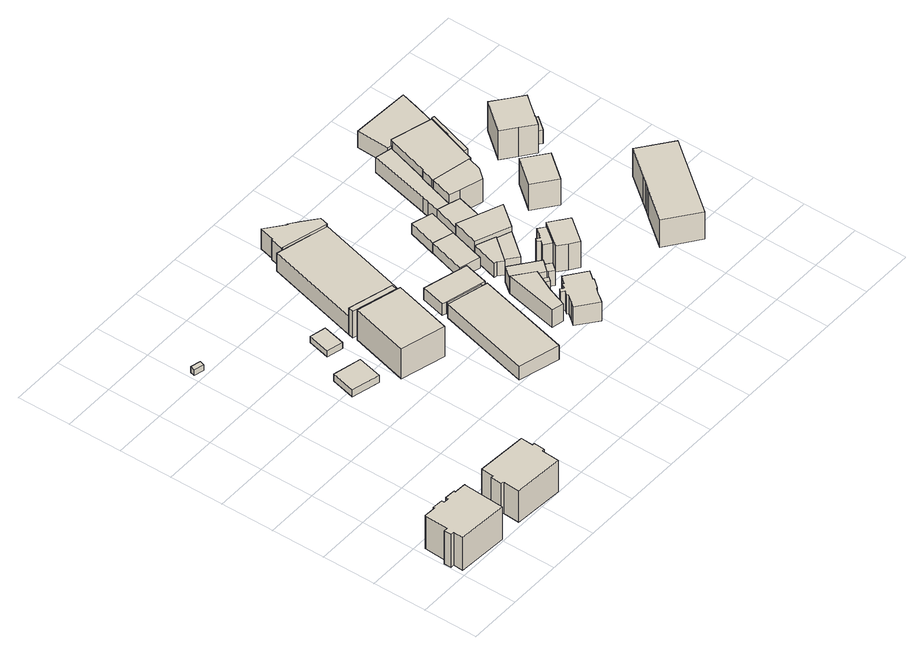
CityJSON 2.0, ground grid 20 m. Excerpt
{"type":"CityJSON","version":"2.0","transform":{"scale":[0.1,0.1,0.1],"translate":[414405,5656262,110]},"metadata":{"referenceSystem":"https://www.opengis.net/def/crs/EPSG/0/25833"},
"CityObjects":{
"building1":{"type":"Building","attributes":{"Dachtyp_tdc":"tdcHipRoof","Gemeindeschluessel":14612000,"Dachneigung":38.17,"QualitaetDacherkennung":44,"Geometrietyp2DReferenz":"3000","measuredHeight":17.51,"function":"31001_9998","roofType":"3200"},"geometry":[{"type":"Solid","lod":"1","boundaries":[[[[0,1,2,3,4,5,6,7,8,9,10,11,12,13,14,15,16,17]],[[18,19,20,21,22,23,24,25,26,27,28,29,30,31,32,33,34,35]],[[17,19,18,0]],[[16,20,19,17]],[[15,21,20,16]],[[14,22,21,15]],[[13,23,22,14]],[[12,24,23,13]],[[11,25,24,12]],[[10,26,25,11]],[[9,27,26,10]],[[8,28,27,9]],[[7,29,28,8]],[[6,30,29,7]],[[5,31,30,6]],[[4,32,31,5]],[[3,33,32,4]],[[2,34,33,3]],[[1,35,34,2]],[[0,18,35,1]]]]}]},
"building2":{"type":"Building","attributes":{"Dachtyp_tdc":"tdcHipRoof","Gemeindeschluessel":14612000,"Dachneigung":40.15,"QualitaetDacherkennung":64,"Geometrietyp2DReferenz":"3000","measuredHeight":17.12,"function":"31001_9998","roofType":"3200"},"geometry":[{"type":"Solid","lod":"1","boundaries":[[[[36,37,38,39,40,41,42,43,44,45,46,47]],[[48,49,50,51,52,53,54,55,56,57,58,59]],[[47,49,48,36]],[[46,50,49,47]],[[45,51,50,46]],[[44,52,51,45]],[[43,53,52,44]],[[42,54,53,43]],[[41,55,54,42]],[[40,56,55,41]],[[39,57,56,40]],[[38,58,57,39]],[[37,59,58,38]],[[36,48,59,37]]]]}]},
"building3":{"type":"Building","attributes":{"Dachtyp_tdc":"tdcPolyFlatRoof","Gemeindeschluessel":14612000,"Dachneigung":14.38,"QualitaetDacherkennung":35,"Geometrietyp2DReferenz":"3000","measuredHeight":2.64,"function":"31001_9998","roofType":"2100"},"geometry":[{"type":"Solid","lod":"1","boundaries":[[[[60,61,62,63]],[[64,65,66,67]],[[63,65,64,60]],[[62,66,65,63]],[[61,67,66,62]],[[60,64,67,61]]]]}]},
"building4":{"type":"Building","attributes":{"Dachtyp_tdc":"tdcPolyFlatRoof","Gemeindeschluessel":14612000,"Dachneigung":0,"QualitaetDacherkennung":82,"Geometrietyp2DReferenz":"3000","measuredHeight":3.02,"function":"31001_9998","roofType":"1000"},"geometry":[{"type":"Solid","lod":"1","boundaries":[[[[68,69,70,71]],[[72,73,74,75]],[[71,73,72,68]],[[70,74,73,71]],[[69,75,74,70]],[[68,72,75,69]]]]}]},
"building5":{"type":"Building","attributes":{"Dachtyp_tdc":"tdcPolyFlatRoof","Gemeindeschluessel":14612000,"Dachneigung":6.53,"QualitaetDacherkennung":61,"Geometrietyp2DReferenz":"3000","measuredHeight":3.14,"function":"31001_9998","roofType":"2100"},"geometry":[{"type":"Solid","lod":"1","boundaries":[[[[76,77,78,79]],[[80,81,82,83]],[[79,81,80,76]],[[78,82,81,79]],[[77,83,82,78]],[[76,80,83,77]]]]}]},
"building6":{"type":"Building","attributes":{"Gemeindeschluessel":14612000,"Geometrietyp2DReferenz":"3000","function":"31001_9998","roofType":"9999"},"children":["building6-1","building6-2","building6-3","building6-4","building6-5"]},
"building6-1":{"type":"BuildingPart","attributes":{"Dachtyp_tdc":"tdcFreeFormRoof","Dachneigung":18.75,"QualitaetDacherkennung":29,"Geometrietyp2DReferenz":"3000","measuredHeight":11.35,"roofType":"5000"},"parents":["building6"],"geometry":[{"type":"Solid","lod":"1","boundaries":[[[[84,85,86,87]],[[88,89,90,91]],[[87,89,88,84]],[[86,90,89,87]],[[85,91,90,86]],[[84,88,91,85]]]]}]},
"building6-2":{"type":"BuildingPart","attributes":{"Dachtyp_tdc":"tdcPolyFlatRoof","Dachneigung":0,"QualitaetDacherkennung":30,"Geometrietyp2DReferenz":"3000","measuredHeight":11.22,"roofType":"1000"},"parents":["building6"],"geometry":[{"type":"Solid","lod":"1","boundaries":[[[[87,92,93,94]],[[89,95,96,97]],[[94,95,89,87]],[[93,96,95,94]],[[92,97,96,93]],[[87,89,97,92]]]]}]},
"building6-3":{"type":"BuildingPart","attributes":{"Dachtyp_tdc":"tdcHipAndGableRoof","Dachneigung":26.82,"QualitaetDacherkennung":17,"Geometrietyp2DReferenz":"3000","measuredHeight":14.81,"roofType":"5000"},"parents":["building6"],"geometry":[{"type":"Solid","lod":"1","boundaries":[[[[98,99,100,101,102]],[[103,96,104,105,106]],[[102,96,103,98]],[[101,104,96,102]],[[100,105,104,101]],[[99,106,105,100]],[[98,103,106,99]]]]}]},
"building6-4":{"type":"BuildingPart","attributes":{"Dachtyp_tdc":"tdcPolyFlatRoof","Dachneigung":0,"QualitaetDacherkennung":33,"Geometrietyp2DReferenz":"3000","measuredHeight":7.57,"roofType":"1000"},"parents":["building6"],"geometry":[{"type":"Solid","lod":"1","boundaries":[[[[107,108,109,110,111,112]],[[113,114,88,91,115,116]],[[112,114,113,107]],[[111,88,114,112]],[[110,91,88,111]],[[109,115,91,110]],[[108,116,115,109]],[[107,113,116,108]]]]}]},
"building6-5":{"type":"BuildingPart","attributes":{"Dachtyp_tdc":"tdcFreeFormRoof","Dachneigung":13.19,"QualitaetDacherkennung":24,"Geometrietyp2DReferenz":"3000","measuredHeight":10.02,"roofType":"5000"},"parents":["building6"],"geometry":[{"type":"Solid","lod":"1","boundaries":[[[[117,118,119,120,121,122,123,124,125,126,127,128,129]],[[130,131,132,133,134,135,136,137,113,138,139,116,140]],[[129,131,130,117]],[[128,132,131,129]],[[127,133,132,128]],[[126,134,133,127]],[[125,135,134,126]],[[124,136,135,125]],[[123,137,136,124]],[[122,113,137,123]],[[121,138,113,122]],[[120,139,138,121]],[[119,116,139,120]],[[118,140,116,119]],[[117,130,140,118]]]]}]},
"building7":{"type":"Building","attributes":{"Dachtyp_tdc":"tdcFreeFormRoof","Gemeindeschluessel":14612000,"Dachneigung":13.97,"QualitaetDacherkennung":95,"Geometrietyp2DReferenz":"3000","measuredHeight":6.81,"function":"31001_9998","roofType":"5000"},"geometry":[{"type":"Solid","lod":"1","boundaries":[[[[141,142,143,144,145,146]],[[147,148,149,150,151,152]],[[146,148,147,141]],[[145,149,148,146]],[[144,150,149,145]],[[143,151,150,144]],[[142,152,151,143]],[[141,147,152,142]]]]}]},
"building8":{"type":"Building","attributes":{"Gemeindeschluessel":14612000,"Geometrietyp2DReferenz":"3000","function":"31001_9998","roofType":"9999"},"children":["building8-1","building8-2"]},
"building8-1":{"type":"BuildingPart","attributes":{"Dachtyp_tdc":"tdcPolyFlatRoof","Dachneigung":0,"QualitaetDacherkennung":77,"Geometrietyp2DReferenz":"3000","measuredHeight":4.92,"roofType":"1000"},"parents":["building8"],"geometry":[{"type":"Solid","lod":"1","boundaries":[[[[153,154,155,156,157,158]],[[159,160,161,162,163,164]],[[158,160,159,153]],[[157,161,160,158]],[[156,162,161,157]],[[155,163,162,156]],[[154,164,163,155]],[[153,159,164,154]]]]}]},
"building8-2":{"type":"BuildingPart","attributes":{"Dachtyp_tdc":"tdcFreeFormRoof","Dachneigung":63.64,"QualitaetDacherkennung":10,"Geometrietyp2DReferenz":"3000","measuredHeight":5.57,"roofType":"5000"},"parents":["building8"],"geometry":[{"type":"Solid","lod":"1","boundaries":[[[[165,166,167,168]],[[162,150,149,163]],[[168,150,162,165]],[[167,149,150,168]],[[166,163,149,167]],[[165,162,163,166]]]]}]},
"building9":{"type":"Building","attributes":{"Dachtyp_tdc":"tdcPolyFlatRoof","Gemeindeschluessel":14612000,"Dachneigung":5.68,"QualitaetDacherkennung":68,"Geometrietyp2DReferenz":"3000","measuredHeight":7.73,"function":"31001_9998","roofType":"2100"},"geometry":[{"type":"Solid","lod":"1","boundaries":[[[[169,170,171,172,173,174]],[[175,176,177,178,179,180]],[[174,176,175,169]],[[173,177,176,174]],[[172,178,177,173]],[[171,179,178,172]],[[170,180,179,171]],[[169,175,180,170]]]]}]},
"building10":{"type":"Building","attributes":{"Dachtyp_tdc":"tdcFreeFormRoof","Gemeindeschluessel":14612000,"Dachneigung":43.98,"QualitaetDacherkennung":38,"Geometrietyp2DReferenz":"3000","measuredHeight":11.3,"function":"31001_9998","roofType":"5000"},"geometry":[{"type":"Solid","lod":"1","boundaries":[[[[181,182,183,184,185,186,187,188,189,190,191,192,193,194,195,196,197,198,199,200,201]],[[202,203,204,205,206,207,208,209,210,211,212,213,214,215,216,217,218,219,220,221,222]],[[201,203,202,181]],[[200,204,203,201]],[[199,205,204,200]],[[198,206,205,199]],[[197,207,206,198]],[[196,208,207,197]],[[195,209,208,196]],[[194,210,209,195]],[[193,211,210,194]],[[192,212,211,193]],[[191,213,212,192]],[[190,214,213,191]],[[189,215,214,190]],[[188,216,215,189]],[[187,217,216,188]],[[186,218,217,187]],[[185,219,218,186]],[[184,220,219,185]],[[183,221,220,184]],[[182,222,221,183]],[[181,202,222,182]]]]}]},
"building11":{"type":"Building","attributes":{"Dachtyp_tdc":"tdcPolyFlatRoof","Gemeindeschluessel":14612000,"Dachneigung":0,"QualitaetDacherkennung":33,"Geometrietyp2DReferenz":"3000","measuredHeight":3.43,"function":"31001_9998","roofType":"1000"},"geometry":[{"type":"Solid","lod":"1","boundaries":[[[[223,224,225,226]],[[227,228,229,230]],[[226,228,227,223]],[[225,229,228,226]],[[224,230,229,225]],[[223,227,230,224]]]]}]},
"building12":{"type":"Building","attributes":{"Gemeindeschluessel":14612000,"Geometrietyp2DReferenz":"3000","function":"31001_9998","roofType":"9999"},"children":["building12-1","building12-2"]},
"building12-1":{"type":"BuildingPart","attributes":{"Dachtyp_tdc":"tdcPolyFlatRoof","Dachneigung":8.74,"QualitaetDacherkennung":55,"Geometrietyp2DReferenz":"3000","measuredHeight":6.77,"roofType":"2100"},"parents":["building12"],"geometry":[{"type":"Solid","lod":"1","boundaries":[[[[231,232,233,234,235]],[[236,237,238,239,240]],[[235,237,236,231]],[[234,238,237,235]],[[233,239,238,234]],[[232,240,239,233]],[[231,236,240,232]]]]}]},
"building12-2":{"type":"BuildingPart","attributes":{"Dachtyp_tdc":"tdcPolyFlatRoof","Dachneigung":6.21,"QualitaetDacherkennung":76,"Geometrietyp2DReferenz":"3000","measuredHeight":6.75,"roofType":"2100"},"parents":["building12"],"geometry":[{"type":"Solid","lod":"1","boundaries":[[[[241,242,243,234,233,244]],[[245,246,239,238,178,177]],[[244,246,245,241]],[[233,239,246,244]],[[234,238,239,233]],[[243,178,238,234]],[[242,177,178,243]],[[241,245,177,242]]]]}]},
"building13":{"type":"Building","attributes":{"Dachtyp_tdc":"tdcPolyFlatRoof","Gemeindeschluessel":14612000,"Dachneigung":3.66,"QualitaetDacherkennung":87,"Geometrietyp2DReferenz":"3000","measuredHeight":4.64,"function":"31001_9998","roofType":"2100"},"geometry":[{"type":"Solid","lod":"1","boundaries":[[[[247,248,249,250]],[[251,252,253,254]],[[250,252,251,247]],[[249,253,252,250]],[[248,254,253,249]],[[247,251,254,248]]]]}]},
"building14":{"type":"Building","attributes":{"Gemeindeschluessel":14612000,"Geometrietyp2DReferenz":"3000","function":"31001_9998","roofType":"9999"},"children":["building14-1","building14-2"]},
"building14-1":{"type":"BuildingPart","attributes":{"Dachtyp_tdc":"tdcFreeFormRoof","Dachneigung":11.18,"QualitaetDacherkennung":33,"Geometrietyp2DReferenz":"3000","measuredHeight":6.34,"roofType":"5000"},"parents":["building14"],"geometry":[{"type":"Solid","lod":"1","boundaries":[[[[255,256,257,258,259,260]],[[261,262,263,264,265,266]],[[260,262,261,255]],[[259,263,262,260]],[[258,264,263,259]],[[257,265,264,258]],[[256,266,265,257]],[[255,261,266,256]]]]}]},
"building14-2":{"type":"BuildingPart","attributes":{"Dachtyp_tdc":"tdcPolyFlatRoof","Dachneigung":2.63,"QualitaetDacherkennung":56,"Geometrietyp2DReferenz":"3000","measuredHeight":5.73,"roofType":"2100"},"parents":["building14"],"geometry":[{"type":"Solid","lod":"1","boundaries":[[[[267,268,269,270]],[[264,271,272,265]],[[270,271,264,267]],[[269,272,271,270]],[[268,265,272,269]],[[267,264,265,268]]]]}]},
"building15":{"type":"Building","attributes":{"Dachtyp_tdc":"tdcPolyFlatRoof","Gemeindeschluessel":14612000,"Dachneigung":3.68,"QualitaetDacherkennung":86,"Geometrietyp2DReferenz":"3000","measuredHeight":4.72,"function":"31001_9998","roofType":"2100"},"geometry":[{"type":"Solid","lod":"1","boundaries":[[[[248,273,274,249]],[[275,276,277,278]],[[249,276,275,248]],[[274,277,276,249]],[[273,278,277,274]],[[248,275,278,273]]]]}]},
"building16":{"type":"Building","attributes":{"Dachtyp_tdc":"tdcPolyFlatRoof","Gemeindeschluessel":14612000,"Dachneigung":3.23,"QualitaetDacherkennung":82,"Geometrietyp2DReferenz":"3000","measuredHeight":7.91,"function":"31001_2000","roofType":"2100"},"geometry":[{"type":"Solid","lod":"1","boundaries":[[[[279,280,281,282,283]],[[284,285,286,287,288]],[[283,285,284,279]],[[282,286,285,283]],[[281,287,286,282]],[[280,288,287,281]],[[279,284,288,280]]]]}]},
"building17":{"type":"Building","attributes":{"Gemeindeschluessel":14612000,"Geometrietyp2DReferenz":"3000","function":"31001_9998","roofType":"9999"},"children":["building17-1","building17-2","building17-3"]},
"building17-1":{"type":"BuildingPart","attributes":{"Dachtyp_tdc":"tdcGableRoof","Dachneigung":48.13,"QualitaetDacherkennung":46,"Geometrietyp2DReferenz":"3000","measuredHeight":12.33,"roofType":"3100"},"parents":["building17"],"geometry":[{"type":"Solid","lod":"1","boundaries":[[[[289,290,291,292,293,294,295,296,297,298,299]],[[300,301,302,303,304,305,306,307,308,309,310]],[[299,301,300,289]],[[298,302,301,299]],[[297,303,302,298]],[[296,304,303,297]],[[295,305,304,296]],[[294,306,305,295]],[[293,307,306,294]],[[292,308,307,293]],[[291,309,308,292]],[[290,310,309,291]],[[289,300,310,290]]]]}]},
"building17-2":{"type":"BuildingPart","attributes":{"Dachtyp_tdc":"tdcGableRoof","Dachneigung":48.44,"QualitaetDacherkennung":21,"Geometrietyp2DReferenz":"3000","measuredHeight":6.43,"roofType":"3100"},"parents":["building17"],"geometry":[{"type":"Solid","lod":"1","boundaries":[[[[311,312,313,314]],[[315,316,317,318]],[[314,316,315,311]],[[313,317,316,314]],[[312,318,317,313]],[[311,315,318,312]]]]}]},
"building17-3":{"type":"BuildingPart","attributes":{"Dachtyp_tdc":"tdcGableRoof","Dachneigung":35.6,"QualitaetDacherkennung":68,"Geometrietyp2DReferenz":"3000","measuredHeight":12.6,"roofType":"3100"},"parents":["building17"],"geometry":[{"type":"Solid","lod":"1","boundaries":[[[[319,320,321,322,323,324,325,326,327]],[[328,329,330,331,304,302,315,332,318]],[[327,329,328,319]],[[326,330,329,327]],[[325,331,330,326]],[[324,304,331,325]],[[323,302,304,324]],[[322,315,302,323]],[[321,332,315,322]],[[320,318,332,321]],[[319,328,318,320]]]]}]},
"building18":{"type":"Building","attributes":{"Gemeindeschluessel":14612000,"Geometrietyp2DReferenz":"3000","function":"31001_2000","roofType":"9999"},"children":["building18-1","building18-2"]},
"building18-1":{"type":"BuildingPart","attributes":{"Dachtyp_tdc":"tdcPolyFlatRoof","Dachneigung":3.29,"QualitaetDacherkennung":62,"Geometrietyp2DReferenz":"3000","measuredHeight":6.74,"roofType":"2100"},"parents":["building18"],"geometry":[{"type":"Solid","lod":"1","boundaries":[[[[333,334,335,336,337]],[[338,339,340,341,342]],[[337,339,338,333]],[[336,340,339,337]],[[335,341,340,336]],[[334,342,341,335]],[[333,338,342,334]]]]}]},
"building18-2":{"type":"BuildingPart","attributes":{"Dachtyp_tdc":"tdcPolyFlatRoof","Dachneigung":0,"QualitaetDacherkennung":88,"Geometrietyp2DReferenz":"3000","measuredHeight":6.34,"roofType":"1000"},"parents":["building18"],"geometry":[{"type":"Solid","lod":"1","boundaries":[[[[343,344,345,346,347,348,349,350,351]],[[339,352,353,354,355,356,357,358,340]],[[351,352,339,343]],[[350,353,352,351]],[[349,354,353,350]],[[348,355,354,349]],[[347,356,355,348]],[[346,357,356,347]],[[345,358,357,346]],[[344,340,358,345]],[[343,339,340,344]]]]}]},
"building19":{"type":"Building","attributes":{"Gemeindeschluessel":14612000,"Geometrietyp2DReferenz":"3000","function":"31001_2000","roofType":"9999"},"children":["building19-1","building19-2","building19-3"]},
"building19-1":{"type":"BuildingPart","attributes":{"Dachtyp_tdc":"tdcPolyFlatRoof","Dachneigung":3.75,"QualitaetDacherkennung":68,"Geometrietyp2DReferenz":"3000","measuredHeight":10.25,"roofType":"2100"},"parents":["building19"],"geometry":[{"type":"Solid","lod":"1","boundaries":[[[[359,360,361,362,363,364]],[[365,366,367,368,369,370]],[[364,366,365,359]],[[363,367,366,364]],[[362,368,367,363]],[[361,369,368,362]],[[360,370,369,361]],[[359,365,370,360]]]]}]},
"building19-2":{"type":"BuildingPart","attributes":{"Dachtyp_tdc":"tdcCutGableRoof","Dachneigung":0.304,"QualitaetDacherkennung":51,"Geometrietyp2DReferenz":"3000","measuredHeight":9.92,"roofType":"9999"},"parents":["building19"],"geometry":[{"type":"Solid","lod":"1","boundaries":[[[[371,372,373,374,375,376,377,378,379,380,381,382,383]],[[384,365,370,385,386,387,388,389,390,391,392,393,394]],[[383,365,384,371]],[[382,370,365,383]],[[381,385,370,382]],[[380,386,385,381]],[[379,387,386,380]],[[378,388,387,379]],[[377,389,388,378]],[[376,390,389,377]],[[375,391,390,376]],[[374,392,391,375]],[[373,393,392,374]],[[372,394,393,373]],[[371,384,394,372]]]]}]},
"building19-3":{"type":"BuildingPart","attributes":{"Dachtyp_tdc":"tdcPolyFlatRoof","Dachneigung":0,"QualitaetDacherkennung":54,"Geometrietyp2DReferenz":"3000","measuredHeight":10.07,"roofType":"1000"},"parents":["building19"],"geometry":[{"type":"Solid","lod":"1","boundaries":[[[[395,396,397,398]],[[391,399,400,393]],[[398,399,391,395]],[[397,400,399,398]],[[396,393,400,397]],[[395,391,393,396]]]]}]},
"building20":{"type":"Building","attributes":{"Dachtyp_tdc":"tdcTentRoof","Gemeindeschluessel":14612000,"Dachneigung":11.3,"QualitaetDacherkennung":27,"Geometrietyp2DReferenz":"3000","measuredHeight":11.46,"function":"31001_9998","roofType":"3500"},"geometry":[{"type":"Solid","lod":"1","boundaries":[[[[401,402,403,404]],[[405,406,407,408]],[[404,406,405,401]],[[403,407,406,404]],[[402,408,407,403]],[[401,405,408,402]]]]}]},
"building21":{"type":"Building","attributes":{"Dachtyp_tdc":"tdcFreeFormRoof","Gemeindeschluessel":14612000,"Dachneigung":26.62,"QualitaetDacherkennung":11,"Geometrietyp2DReferenz":"3000","measuredHeight":10.2,"function":"31001_2000","roofType":"5000"},"geometry":[{"type":"Solid","lod":"1","boundaries":[[[[409,410,411,412,413,414,415,416]],[[417,418,419,420,421,399,390,389]],[[416,418,417,409]],[[415,419,418,416]],[[414,420,419,415]],[[413,421,420,414]],[[412,399,421,413]],[[411,390,399,412]],[[410,389,390,411]],[[409,417,389,410]]]]}]},
"building22":{"type":"Building","attributes":{"Dachtyp_tdc":"tdcPolyFlatRoof","Gemeindeschluessel":14612000,"Dachneigung":0,"QualitaetDacherkennung":85,"Geometrietyp2DReferenz":"3000","measuredHeight":11.55,"function":"31001_9998","roofType":"1000"},"geometry":[{"type":"Solid","lod":"1","boundaries":[[[[422,423,424,425,426,427,428,429]],[[430,431,432,433,434,435,436,437]],[[429,431,430,422]],[[428,432,431,429]],[[427,433,432,428]],[[426,434,433,427]],[[425,435,434,426]],[[424,436,435,425]],[[423,437,436,424]],[[422,430,437,423]]]]}]},
"building23":{"type":"Building","attributes":{"Gemeindeschluessel":14612000,"Geometrietyp2DReferenz":"3000","function":"31001_9998","roofType":"9999"},"children":["building23-1","building23-2"]},
"building23-1":{"type":"BuildingPart","attributes":{"Dachtyp_tdc":"tdcHipAndGableRoof","Dachneigung":19.21,"QualitaetDacherkennung":23,"Geometrietyp2DReferenz":"3000","measuredHeight":6.38,"roofType":"5000"},"parents":["building23"],"geometry":[{"type":"Solid","lod":"1","boundaries":[[[[438,439,440,441,442,443]],[[444,445,446,447,448,449]],[[443,445,444,438]],[[442,446,445,443]],[[441,447,446,442]],[[440,448,447,441]],[[439,449,448,440]],[[438,444,449,439]]]]}]},
"building23-2":{"type":"BuildingPart","attributes":{"Dachtyp_tdc":"tdcGableRoof","Dachneigung":38.86,"QualitaetDacherkennung":67,"Geometrietyp2DReferenz":"3000","measuredHeight":14.87,"roofType":"3100"},"parents":["building23"],"geometry":[{"type":"Solid","lod":"1","boundaries":[[[[450,451,452,453,454,455,456,457,458]],[[449,448,459,460,461,462,463,464,445]],[[458,449,445,450]],[[457,448,449,458]],[[456,459,448,457]],[[455,460,459,456]],[[454,461,460,455]],[[453,462,461,454]],[[452,463,462,453]],[[451,464,463,452]],[[450,445,464,451]]]]}]}
},
"vertices":[
[72,176,146],[72,170,146],[27,173,146],[26,168,146],[21,82,146],[7,83,146],[6,55,146],[20,55,146],[18,19,146],[205,7,146],[214,157,146],[214,162,146],[170,164,146],[171,170,146],[132,172,146],[131,162,146],[111,163,146],[112,173,146],[72,176,6],[112,173,6],[111,163,6],[131,162,6],[132,172,6],[171,170,6],[170,164,6],[214,162,6],[214,157,6],[205,7,6],[18,19,6],[20,55,6],[6,55,6],[7,83,6],[21,82,6],[26,168,6],[27,173,6],[72,170,6],
[303,77,141],[299,14,141],[485,2,141],[489,68,141],[499,67,141],[501,108,141],[492,108,141],[495,154,141],[308,166,141],[305,119,141],[295,120,141],[293,78,141],[303,77,7],[293,78,7],[295,120,7],[305,119,7],[308,166,7],[495,154,7],[492,108,7],[501,108,7],[499,67,7],[489,68,7],[485,2,7],[299,14,7],
[242,1224,49],[205,1234,49],[200,1215,49],[237,1206,49],[242,1224,25],[237,1206,25],[200,1215,25],[205,1234,25],
[420,762,59],[524,737,59],[546,828,59],[442,852,59],[420,762,29],[442,852,29],[546,828,29],[524,737,29],
[522,939,50],[581,925,50],[601,1008,50],[542,1022,50],[522,939,24],[542,1022,24],[601,1008,24],[581,925,24],
[812,907,134],[646,951,134],[641,931,134],[807,887,134],[812,907,22],[807,887,22],[641,931,22],[646,951,22],
[660,926,134],[656,911,134],[803,872,134],[803,872,22],[656,911,22],[660,926,22],
[643,914,149],[585,696,149],[749,652,149],[807,871,149],[656,911,149],[643,914,22],[807,871,22],[749,652,22],[585,696,22],
[934,1257,98],[759,1301,98],[740,1306,98],[646,951,98],[812,907,98],[840,900,98],[934,1257,22],[840,900,22],[740,1306,22],[759,1301,22],
[776,1350,108],[772,1351,108],[759,1301,108],[763,1300,108],[932,1257,108],[934,1257,108],[942,1288,108],[891,1330,108],[884,1335,108],[866,1350,108],[858,1356,108],[857,1352,108],[791,1406,108],[776,1350,22],[791,1406,22],[857,1352,22],[858,1356,22],[866,1350,22],[884,1335,22],[891,1330,22],[942,1288,22],[932,1257,22],[763,1300,22],[772,1351,22],
[801,398,85],[952,358,85],[1043,710,85],[1033,713,85],[901,747,85],[892,749,85],[801,398,26],[892,749,26],[901,747,26],[1033,713,26],[1043,710,26],[952,358,26],
[912,860,75],[889,770,75],[906,765,75],[1038,731,75],[1053,727,75],[1076,817,75],[912,860,26],[1076,817,26],[1053,727,26],[1038,731,26],[906,765,26],[889,770,26],
[1038,731,72],[906,765,72],[901,747,72],[1033,713,72],
[1099,454,101],[1125,526,101],[1158,592,101],[1167,610,101],[1098,664,101],[1054,464,101],[1099,454,27],[1054,464,27],[1098,664,27],[1167,610,27],[1158,592,27],[1125,526,27],
[1096,412,114],[1167,356,114],[1181,374,114],[1184,378,114],[1193,390,114],[1207,407,114],[1210,405,114],[1237,439,114],[1233,442,114],[1257,472,114],[1185,527,114],[1164,500,114],[1159,504,114],[1146,487,114],[1135,496,114],[1126,485,114],[1137,476,114],[1130,466,114],[1126,461,114],[1131,457,114],[1109,429,114],[1096,412,34],[1109,429,34],[1131,457,34],[1126,461,34],[1130,466,34],[1137,476,34],[1126,485,34],[1135,496,34],[1146,487,34],[1159,504,34],[1164,500,34],[1185,527,34],[1257,472,34],[1233,442,34],[1237,439,34],[1210,405,34],[1207,407,34],[1193,390,34],[1184,378,34],[1181,374,34],[1167,356,34],
[1185,571,68],[1197,587,68],[1167,610,68],[1158,592,68],[1185,571,34],[1158,592,34],[1167,610,34],[1197,587,34],
[1213,574,92],[1235,601,92],[1215,617,92],[1193,589,92],[1197,587,92],[1213,574,27],[1197,587,27],[1193,589,27],[1215,617,27],[1235,601,27],
[1131,707,92],[1098,664,92],[1167,610,92],[1227,632,92],[1131,707,27],[1227,632,27],
[1135,809,70],[1174,945,70],[1098,967,70],[1058,831,70],[1135,809,27],[1058,831,27],[1098,967,27],[1174,945,27],
[1134,744,89],[1154,727,89],[1160,735,89],[1224,815,89],[1152,844,89],[1125,746,89],[1134,744,29],[1125,746,29],[1152,844,29],[1224,815,29],[1160,735,29],[1154,727,29],
[1224,815,85],[1160,735,85],[1202,701,85],[1277,795,85],[1277,795,29],[1202,701,29],
[1205,1052,70],[1129,1074,70],[1174,945,26],[1098,967,26],[1129,1074,26],[1205,1052,26],
[1152,844,107],[1277,795,107],[1341,877,107],[1266,907,107],[1181,941,107],[1152,844,31],[1181,941,31],[1266,907,31],[1341,877,31],[1277,795,31],
[1285,693,123],[1275,681,123],[1265,690,123],[1258,681,123],[1256,679,123],[1267,670,123],[1255,655,123],[1281,635,123],[1295,653,123],[1328,697,123],[1303,716,123],[1285,693,31],[1303,716,31],[1328,697,31],[1295,653,31],[1281,635,31],[1255,655,31],[1267,670,31],[1256,679,31],[1258,681,31],[1265,690,31],[1275,681,31],
[1361,672,83],[1390,649,83],[1405,668,83],[1375,691,83],[1361,672,31],[1375,691,31],[1405,668,31],[1390,649,31],
[1393,647,142],[1390,649,142],[1361,671,142],[1361,672,142],[1328,697,142],[1281,635,142],[1259,608,142],[1292,582,142],[1324,558,142],[1393,647,31],[1324,558,31],[1292,582,31],[1259,608,31],[1361,671,31],
[1181,941,91],[1266,907,91],[1294,1011,91],[1255,1023,91],[1210,1037,91],[1181,941,26],[1210,1037,26],[1255,1023,26],[1294,1011,26],[1266,907,26],
[1210,1037,89],[1255,1023,89],[1296,1160,89],[1298,1159,89],[1347,1322,89],[1333,1325,89],[1284,1336,89],[1229,1105,89],[1222,1080,89],[1222,1080,26],[1229,1105,26],[1284,1336,26],[1333,1325,26],[1347,1322,26],[1298,1159,26],[1296,1160,26],
[1425,1076,127],[1280,1106,127],[1255,1023,127],[1294,1011,127],[1378,986,127],[1410,1024,127],[1425,1076,29],[1410,1024,29],[1378,986,29],[1294,1011,29],[1255,1023,29],[1280,1106,29],
[1431,1075,125],[1432,1076,125],[1442,1108,125],[1498,1277,125],[1500,1281,125],[1348,1324,125],[1347,1322,125],[1345,1315,125],[1298,1159,125],[1296,1160,125],[1282,1113,125],[1280,1106,125],[1425,1076,125],[1431,1075,29],[1282,1113,29],[1296,1160,29],[1298,1159,29],[1345,1315,29],[1347,1322,29],[1348,1324,29],[1500,1281,29],[1498,1277,29],[1442,1108,29],[1432,1076,29],
[1500,1281,130],[1442,1108,130],[1456,1105,130],[1510,1278,130],[1510,1278,29],[1456,1105,29],
[1431,845,143],[1511,782,143],[1588,879,143],[1508,943,143],[1431,845,34],[1508,943,34],[1588,879,34],[1511,782,34],
[1333,1325,99],[1347,1322,99],[1348,1324,99],[1510,1278,99],[1511,1277,99],[1538,1371,99],[1556,1436,99],[1338,1447,99],[1333,1325,29],[1338,1447,29],[1556,1436,29],[1538,1371,29],[1511,1277,29],
[1663,331,147],[1871,597,147],[1756,687,147],[1677,585,147],[1659,561,147],[1646,545,147],[1633,529,147],[1548,420,147],[1663,331,31],[1548,420,31],[1633,529,31],[1646,545,31],[1659,561,31],[1677,585,31],[1756,687,31],[1871,597,31],
[1700,1037,89],[1682,1015,89],[1683,1015,89],[1703,999,89],[1742,1048,89],[1722,1065,89],[1700,1037,32],[1722,1065,32],[1742,1048,32],[1703,999,32],[1683,1015,32],[1682,1015,32],
[1722,1065,154],[1744,1093,154],[1695,1132,154],[1645,1172,154],[1558,1064,154],[1609,1023,154],[1658,984,154],[1683,1015,154],[1682,1015,154],[1658,984,32],[1609,1023,32],[1558,1064,32],[1645,1172,32],[1695,1132,32],[1744,1093,32]
]}
